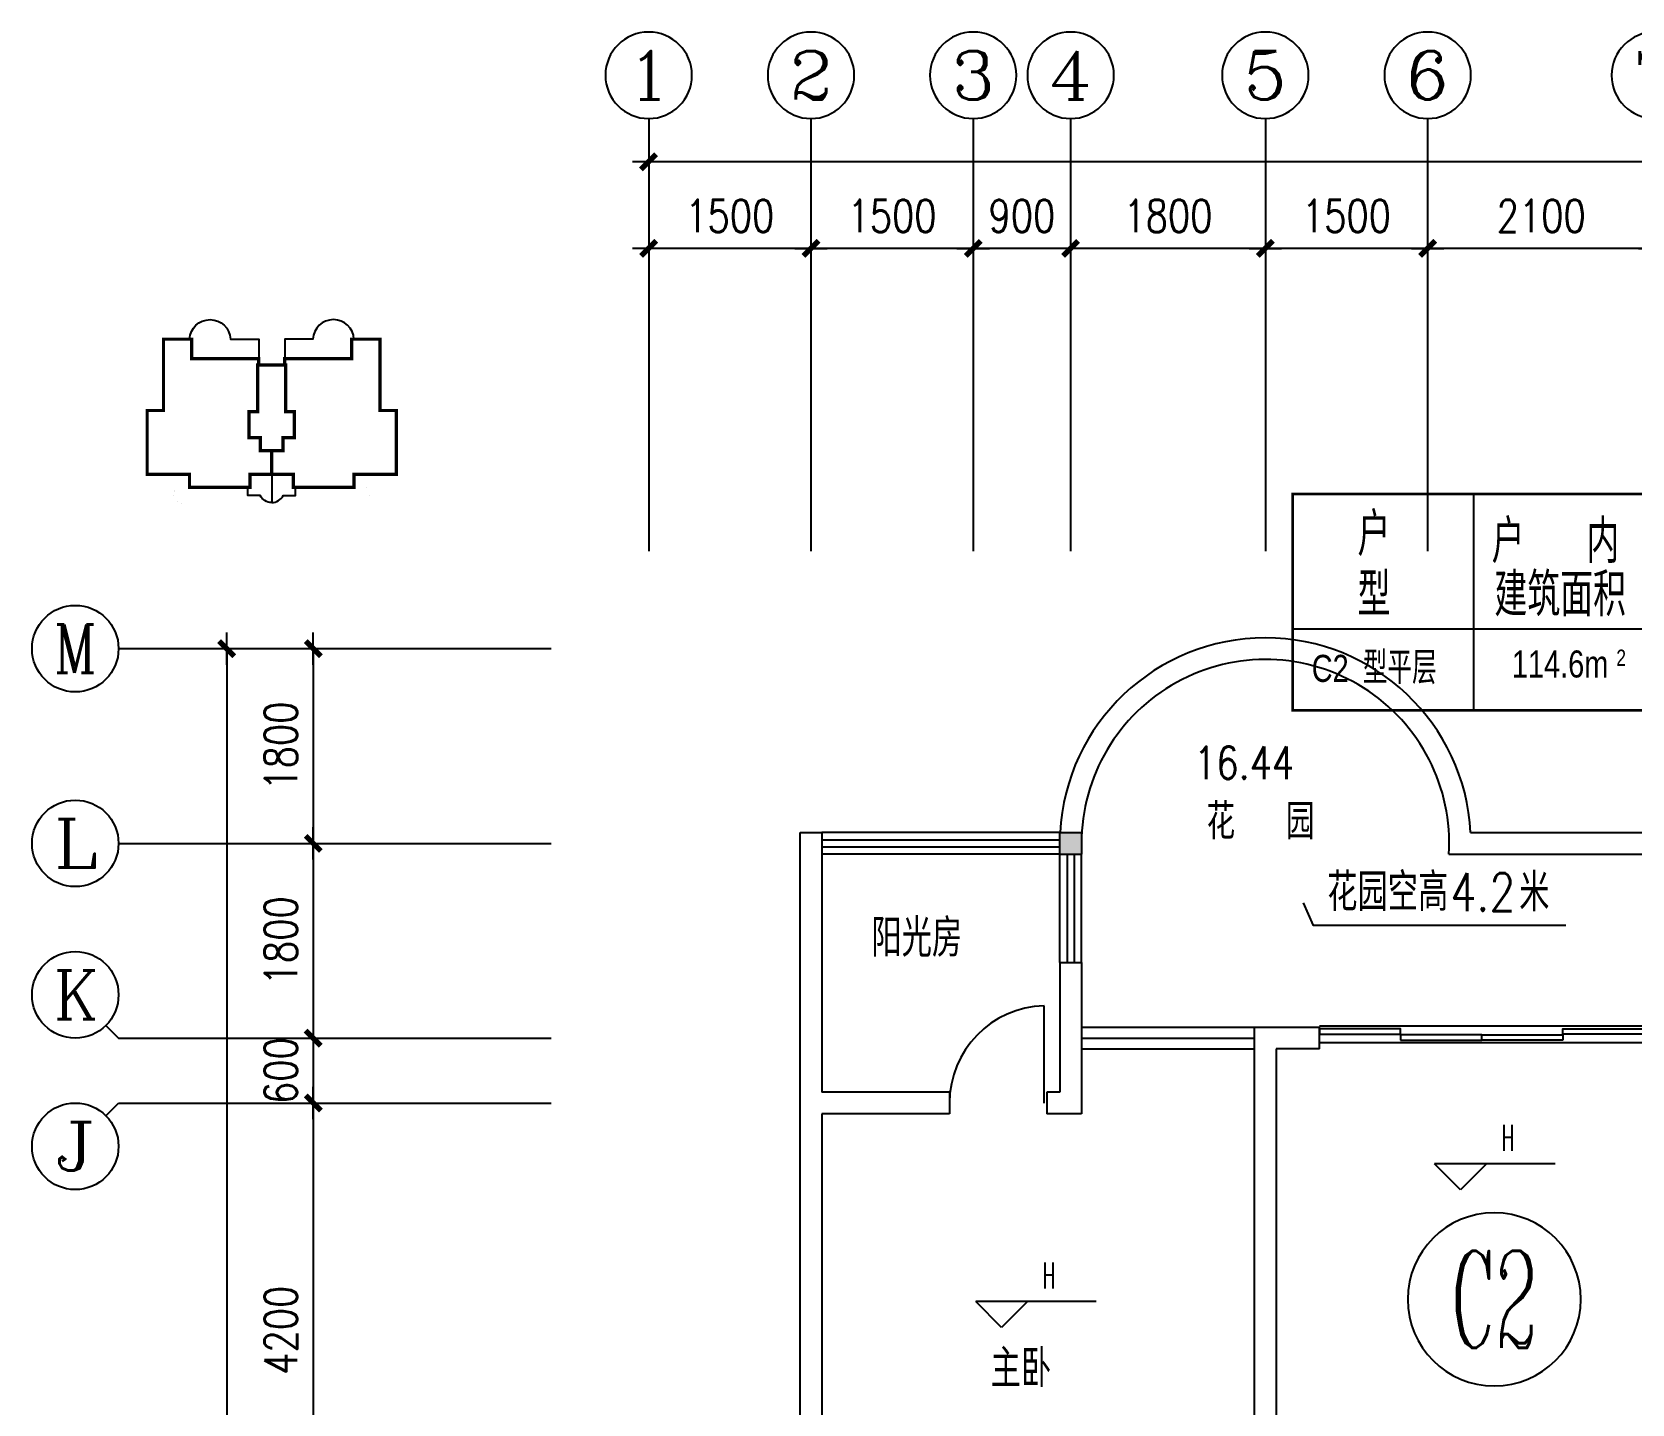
# Model space of a CAD drawing. Header units: millimetres. Extents: x 1697 to 35897, y 606 to 31682.
# Drawn here: x 1697 to 16486, y 16124 to 28806 of the extents above; entities that cross this region are included whole.
import ezdxf
from ezdxf.enums import TextEntityAlignment as Align

# ---------------------------------------------------------------- set-up
doc = ezdxf.new("R2010")
doc.units = ezdxf.units.MM
for name, color, linetype in [('1', 7, 'Continuous'), ('AXIS', 3, 'Continuous'), ('AXIS_TEXT', 7, 'Continuous'), ('BALCONY', 6, 'Continuous'), ('COLUMN', 7, 'Continuous'), ('PUB_DIM', 3, 'Continuous'), ('PUB_TEXT', 7, 'Continuous'), ('WALL', 255, 'Continuous'), ('WINDOW', 2, 'Continuous'), ('WINDOW_TEXT', 7, 'Continuous')]:
    doc.layers.add(name, color=color, linetype=linetype)
doc.styles.add('-汉鼎简报宋', font='', dxfattribs={"width": 0.8})
doc.styles.add('_HZTXT', font='txt.shx', dxfattribs={"bigfont": 'HZTXT.shx'})
doc.styles.add('_HZXY', font='txt.shx', dxfattribs={"width": 0.8, "bigfont": 'HZXY.shx'})
doc.styles.add('COMPLEX', font='COMPLEX')
doc.styles.add('DIM_FONT', font='SIMPLEX.shx', dxfattribs={"width": 0.8})
doc.styles.add('SIMPLEX', font='SIMPLEX.SHX')
doc.styles.get('-汉鼎简报宋').set_extended_font_data('汉鼎简报宋')
doc.dimstyles.new('AXIS', dxfattribs={"dimtxt": 300, "dimasz": 1, "dimexe": 250, "dimexo": 300, "dimgap": 150, "dimtad": 1, "dimdec": 0, "dimdsep": 46, "dimtxsty": 'DIM_FONT', "dimblk": '_DIMX', "dimcen": 2.5, "dimse1": 1, "dimse2": 1, "dimclrt": 7, "dimadec": 0, "dimazin": 0, "dimtfac": 1, "dimtdec": 0, "dimtix": 1, "dimtmove": 2, "dimatfit": 3, "dimldrblk": '_DIMX', "dimfxl": 1, "dimtolj": 1, "dimtzin": 0, "dimarcsym": 0})

# ---------------------------------------------------------------- blocks, each defined once
blk = doc.blocks.new('_DIMX')
blk.add_line((-150, 0), (150, 0))
at = {"const_width": 50}
blk.add_lwpolyline([(-70, -70), (70, 70)], dxfattribs=at)
blk = doc.blocks.new('*D120')
at = {"layer": 'AXIS', "color": 0, "lineweight": -2, "transparency": 16777216}
blk.add_line((30196, 27606), (7398, 27606), dxfattribs=at)
at = {"layer": 'DEFPOINTS', "color": 0, "transparency": 16777216}
for p in [(7397, 27606), (7397, 24006), (30197, 24006)]:
    blk.add_point(p, dxfattribs=at)
at = {"layer": 'AXIS', "color": 0, "lineweight": -2, "transparency": 16777216}
for p, rotation in [((7397, 27606), 179.9999999999941), ((30197, 27606), 359.9999999999941)]:
    blk.add_blockref('_DIMX', p, dxfattribs=dict(at, rotation=rotation))
at = {"layer": 'AXIS', "color": 7, "transparency": 16777216, "insert": (18797, 27906), "char_height": 300, "attachment_point": 5, "style": 'DIM_FONT'}
blk.add_mtext('\\A1;22800', dxfattribs=at)
blk = doc.blocks.new('*D122')
at = {"layer": 'AXIS', "color": 0, "lineweight": -2, "transparency": 16777216}
blk.add_line((3497, 23105), (3497, 6307), dxfattribs=at)
at = {"layer": 'DEFPOINTS', "color": 0, "transparency": 16777216}
for p in [(6497, 23106), (3497, 6306), (6497, 6306)]:
    blk.add_point(p, dxfattribs=at)
at = {"layer": 'AXIS', "color": 0, "lineweight": -2, "transparency": 16777216}
for p, rotation in [((3497, 23106), 90), ((3497, 6306), 270)]:
    blk.add_blockref('_DIMX', p, dxfattribs=dict(at, rotation=rotation))
at = {"layer": 'AXIS', "color": 7, "transparency": 16777216, "insert": (3197, 14706), "char_height": 300, "attachment_point": 5, "rotation": 90, "style": 'DIM_FONT'}
blk.add_mtext('\\A1;16800', dxfattribs=at)
blk = doc.blocks.new('_WBLK')
for p, q in [((-0.5, 0.5), (0.5, 0.5)), ((0.5, 0.1667), (-0.5, 0.1667)), ((0.5, -0.1667), (-0.5, -0.1667)), ((-0.5, -0.5), (0.5, -0.5))]:
    blk.add_line(p, q)
at = {"layer": 'WINDOW_TEXT', "style": 'SIMPLEX', "flags": 9}
blk.add_attdef('A', text='', height=1, dxfattribs=at).set_placement((0, 1.5), align=Align.MIDDLE)
blk = doc.blocks.new('M_A2ZXL')
blk.add_line((-0.472, 0), (-0.472, -1))
blk.add_arc((-0.5, 0), 1, 271.6231, 0)
blk = doc.blocks.new('_AXISO')
blk.add_circle((0, 0), 0.5)
at = {"layer": 'AXIS_TEXT', "style": 'COMPLEX', "width": 1.041667}
blk.add_attdef('A', text='', height=0.56, dxfattribs=at).set_placement((-0.25, -0.28), (0.25, -0.28), align=Align.FIT)
blk = doc.blocks.new('*D129')
at = {"layer": 'AXIS', "color": 0, "lineweight": -2, "transparency": 16777216}
for p, q in [((10396, 26806), (10395, 26806)), ((11297, 26806), (10397, 26806)), ((11298, 26806), (11299, 26806))]:
    blk.add_line(p, q, dxfattribs=at)
at = {"layer": 'DEFPOINTS', "color": 0, "transparency": 16777216}
for p in [(10397, 26806), (10397, 24006), (11297, 24006)]:
    blk.add_point(p, dxfattribs=at)
at = {"layer": 'AXIS', "color": 0, "lineweight": -2, "transparency": 16777216}
blk.add_blockref('_DIMX', (10397, 26806), dxfattribs=at)
at = {"layer": 'AXIS', "color": 0, "lineweight": -2, "transparency": 16777216, "rotation": 180}
blk.add_blockref('_DIMX', (11297, 26806), dxfattribs=at)
at = {"layer": 'AXIS', "color": 7, "transparency": 16777216, "insert": (10847, 27106), "char_height": 300, "attachment_point": 5, "style": 'DIM_FONT'}
blk.add_mtext('\\A1;900', dxfattribs=at)
blk = doc.blocks.new('*D130')
at = {"layer": 'AXIS', "color": 0, "lineweight": -2, "transparency": 16777216}
blk.add_line((4297, 23105), (4297, 21307), dxfattribs=at)
at = {"layer": 'DEFPOINTS', "color": 0, "transparency": 16777216}
for p in [(6497, 23106), (4297, 21306), (6497, 21306)]:
    blk.add_point(p, dxfattribs=at)
at = {"layer": 'AXIS', "color": 0, "lineweight": -2, "transparency": 16777216}
for p, rotation in [((4297, 23106), 90), ((4297, 21306), 270)]:
    blk.add_blockref('_DIMX', p, dxfattribs=dict(at, rotation=rotation))
at = {"layer": 'AXIS', "color": 7, "transparency": 16777216, "insert": (3997, 22206), "char_height": 300, "attachment_point": 5, "rotation": 90, "style": 'DIM_FONT'}
blk.add_mtext('\\A1;1800', dxfattribs=at)
blk = doc.blocks.new('*D131')
at = {"layer": 'AXIS', "color": 0, "lineweight": -2, "transparency": 16777216}
blk.add_line((4297, 21305), (4297, 19507), dxfattribs=at)
at = {"layer": 'DEFPOINTS', "color": 0, "transparency": 16777216}
for p in [(6497, 21306), (4297, 19506), (6497, 19506)]:
    blk.add_point(p, dxfattribs=at)
at = {"layer": 'AXIS', "color": 0, "lineweight": -2, "transparency": 16777216}
for p, rotation in [((4297, 21306), 90), ((4297, 19506), 270)]:
    blk.add_blockref('_DIMX', p, dxfattribs=dict(at, rotation=rotation))
at = {"layer": 'AXIS', "color": 7, "transparency": 16777216, "insert": (3997, 20406), "char_height": 300, "attachment_point": 5, "rotation": 90, "style": 'DIM_FONT'}
blk.add_mtext('\\A1;1800', dxfattribs=at)
blk = doc.blocks.new('*D132')
at = {"layer": 'AXIS', "color": 0, "lineweight": -2, "transparency": 16777216}
for p, q in [((4297, 19507), (4297, 19508)), ((4297, 19506), (4297, 18906)), ((4297, 18905), (4297, 18904))]:
    blk.add_line(p, q, dxfattribs=at)
at = {"layer": 'DEFPOINTS', "color": 0, "transparency": 16777216}
for p in [(6497, 19506), (4297, 18906), (6497, 18906)]:
    blk.add_point(p, dxfattribs=at)
at = {"layer": 'AXIS', "color": 0, "lineweight": -2, "transparency": 16777216}
for p, rotation in [((4297, 19506), 270), ((4297, 18906), 90)]:
    blk.add_blockref('_DIMX', p, dxfattribs=dict(at, rotation=rotation))
at = {"layer": 'AXIS', "color": 7, "transparency": 16777216, "insert": (3997, 19206), "char_height": 300, "attachment_point": 5, "rotation": 90, "style": 'DIM_FONT'}
blk.add_mtext('\\A1;600', dxfattribs=at)
blk = doc.blocks.new('*D133')
at = {"layer": 'AXIS', "color": 0, "lineweight": -2, "transparency": 16777216}
blk.add_line((4297, 18905), (4297, 14707), dxfattribs=at)
at = {"layer": 'DEFPOINTS', "color": 0, "transparency": 16777216}
for p in [(6497, 18906), (4297, 14706), (6497, 14706)]:
    blk.add_point(p, dxfattribs=at)
at = {"layer": 'AXIS', "color": 0, "lineweight": -2, "transparency": 16777216}
for p, rotation in [((4297, 18906), 90), ((4297, 14706), 270)]:
    blk.add_blockref('_DIMX', p, dxfattribs=dict(at, rotation=rotation))
at = {"layer": 'AXIS', "color": 7, "transparency": 16777216, "insert": (3997, 16806), "char_height": 300, "attachment_point": 5, "rotation": 90, "style": 'DIM_FONT'}
blk.add_mtext('\\A1;4200', dxfattribs=at)
blk = doc.blocks.new('_AXISO2')
blk.add_line((0.354, 0.146), (0.5, 0))
blk.add_circle((0, 0.5), 0.5)
at = {"layer": 'AXIS_TEXT', "style": 'COMPLEX', "width": 1.041667}
blk.add_attdef('A', text='', height=0.56, dxfattribs=at).set_placement((-0.25, 0.22), (0.25, 0.22), align=Align.FIT)
blk = doc.blocks.new('_AXISO1')
blk.add_line((0.354, -0.146), (0.5, 0))
blk.add_circle((0, -0.5), 0.5)
at = {"layer": 'AXIS_TEXT', "style": 'COMPLEX', "width": 1.041667}
blk.add_attdef('A', text='', height=0.56, dxfattribs=at).set_placement((-0.25, -0.78), (0.25, -0.78), align=Align.FIT)
blk = doc.blocks.new('A$C4F437F56')
at = {"layer": 'COLUMN'}
for points in [[(426, 1340), (426, 1520), (406, 1520, -0.400867), (596, 1700, -0.397306), (786, 1520), (1046, 1520), (1046, 1340)], [(1906, 1340), (1906, 1520), (1926, 1520, 0.400867), (1736, 1700, 0.397306), (1546, 1520), (1286, 1520), (1286, 1340)]]:
    blk.add_lwpolyline(points, format="xyb", close=True, dxfattribs=at)
at = {"layer": 'COLUMN', "const_width": 30}
for points in [[(1036, 1280), (1046, 1280), (1046, 1340), (426, 1340), (426, 1520), (166, 1520), (166, 860), (15, 860), (15, 270), (406, 270), (406, 150), (966, 150), (966, 270), (1156, 270), (1166, 270), (1166, 490), (1061, 490), (1061, 610), (956, 610), (956, 850), (1036, 850), (1036, 1280)], [(1296, 1280), (1286, 1280), (1286, 1340), (1906, 1340), (1906, 1520), (2166, 1520), (2166, 860), (2317, 860), (2317, 270), (1926, 270), (1926, 150), (1366, 150), (1366, 270), (1176, 270), (1166, 270), (1166, 490), (1271, 490), (1271, 610), (1376, 610), (1376, 850), (1296, 850), (1296, 1280)], [(1166, 490), (1166, 490), (1271, 490), (1271, 610), (1376, 610), (1376, 850), (1296, 850), (1296, 1270), (1296, 895), (1296, 1280), (1046, 1280), (1036, 1280), (1036, 850), (956, 850), (956, 610), (1061, 610), (1061, 490), (1166, 490)]]:
    blk.add_lwpolyline(points, dxfattribs=at)
at = {"layer": 'COLUMN', "const_width": 0.1}
for points in [[(756, 150), (756, 0), (346, 0, -1), (346, 170), (406, 170), (406, 150), (756, 150)], [(1576, 150), (1576, 0), (1986, 0, 1), (1986, 170), (1926, 170), (1926, 150), (1576, 150)]]:
    blk.add_lwpolyline(points, format="xyb", dxfattribs=at)
at = {"layer": 'COLUMN'}
for points in [[(1166, 10, -0.280713), (1059, 75), (946, 75), (946, 150), (966, 150), (966, 270), (1166, 270), (1166, 10)], [(1166, 10, 0.280713), (1273, 75), (1386, 75), (1386, 150), (1366, 150), (1366, 270), (1166, 270), (1166, 10)]]:
    blk.add_lwpolyline(points, format="xyb", dxfattribs=at)
blk = doc.blocks.new('*D134')
at = {"layer": 'AXIS', "color": 0, "lineweight": -2, "transparency": 16777216}
blk.add_line((10396, 26806), (8898, 26806), dxfattribs=at)
at = {"layer": 'DEFPOINTS', "color": 0, "transparency": 16777216}
for p in [(8897, 26806), (8897, 24006), (10397, 24006)]:
    blk.add_point(p, dxfattribs=at)
at = {"layer": 'AXIS', "color": 0, "lineweight": -2, "transparency": 16777216, "rotation": 180}
blk.add_blockref('_DIMX', (8897, 26806), dxfattribs=at)
at = {"layer": 'AXIS', "color": 0, "lineweight": -2, "transparency": 16777216}
blk.add_blockref('_DIMX', (10397, 26806), dxfattribs=at)
at = {"layer": 'AXIS', "color": 7, "transparency": 16777216, "insert": (9647, 27106), "char_height": 300, "attachment_point": 5, "style": 'DIM_FONT'}
blk.add_mtext('\\A1;1500', dxfattribs=at)
blk = doc.blocks.new('*D135')
at = {"layer": 'AXIS', "color": 0, "lineweight": -2, "transparency": 16777216}
blk.add_line((8896, 26806), (7398, 26806), dxfattribs=at)
at = {"layer": 'DEFPOINTS', "color": 0, "transparency": 16777216}
for p in [(7397, 26806), (7397, 24006), (8897, 24006)]:
    blk.add_point(p, dxfattribs=at)
at = {"layer": 'AXIS', "color": 0, "lineweight": -2, "transparency": 16777216, "rotation": 180}
blk.add_blockref('_DIMX', (7397, 26806), dxfattribs=at)
at = {"layer": 'AXIS', "color": 0, "lineweight": -2, "transparency": 16777216}
blk.add_blockref('_DIMX', (8897, 26806), dxfattribs=at)
at = {"layer": 'AXIS', "color": 7, "transparency": 16777216, "insert": (8147, 27106), "char_height": 300, "attachment_point": 5, "style": 'DIM_FONT'}
blk.add_mtext('\\A1;1500', dxfattribs=at)
blk = doc.blocks.new('_A4REV')
for p, q in [((-0.5, 0.0368), (0.5, 0.0368)), ((-0.5, -0.0147), (0.5, -0.0147))]:
    blk.add_line(p, q)
for points in [[(-0.5002, 0.0124), (-0.2502, 0.0124), (-0.2502, 0.0291), (-0.5002, 0.0291), (-0.5002, 0.0124)], [(-0.2502, -0.0061), (-0.0002, -0.0061), (-0.0002, 0.0106), (-0.2502, 0.0106), (-0.2502, -0.0061)], [(0.2502, -0.0061), (0.0002, -0.0061), (0.0002, 0.0106), (0.2502, 0.0106), (0.2502, -0.0061)], [(0.5002, 0.0124), (0.2502, 0.0124), (0.2502, 0.0291), (0.5002, 0.0291), (0.5002, 0.0124)]]:
    blk.add_lwpolyline(points)
blk = doc.blocks.new('_FZH')
blk.add_solid([(-0.5, -0.5), (0.5, -0.5), (-0.5, 0.5), (0.5, 0.5)])
blk = doc.blocks.new('*D104')
at = {"layer": 'AXIS', "color": 0, "lineweight": -2, "transparency": 16777216}
blk.add_line((16696, 26806), (14598, 26806), dxfattribs=at)
at = {"layer": 'DEFPOINTS', "color": 0, "transparency": 16777216}
for p in [(14597, 26806), (14597, 24006), (16697, 24006)]:
    blk.add_point(p, dxfattribs=at)
at = {"layer": 'AXIS', "color": 0, "lineweight": -2, "transparency": 16777216, "rotation": 180}
blk.add_blockref('_DIMX', (14597, 26806), dxfattribs=at)
at = {"layer": 'AXIS', "color": 0, "lineweight": -2, "transparency": 16777216}
blk.add_blockref('_DIMX', (16697, 26806), dxfattribs=at)
at = {"layer": 'AXIS', "color": 7, "transparency": 16777216, "insert": (15647, 27106), "char_height": 300, "attachment_point": 5, "style": 'DIM_FONT'}
blk.add_mtext('\\A1;2100', dxfattribs=at)
blk = doc.blocks.new('*D105')
at = {"layer": 'AXIS', "color": 0, "lineweight": -2, "transparency": 16777216}
blk.add_line((14596, 26806), (13098, 26806), dxfattribs=at)
at = {"layer": 'DEFPOINTS', "color": 0, "transparency": 16777216}
for p in [(13097, 26806), (13097, 24006), (14597, 24006)]:
    blk.add_point(p, dxfattribs=at)
at = {"layer": 'AXIS', "color": 0, "lineweight": -2, "transparency": 16777216, "rotation": 180}
blk.add_blockref('_DIMX', (13097, 26806), dxfattribs=at)
at = {"layer": 'AXIS', "color": 0, "lineweight": -2, "transparency": 16777216}
blk.add_blockref('_DIMX', (14597, 26806), dxfattribs=at)
at = {"layer": 'AXIS', "color": 7, "transparency": 16777216, "insert": (13847, 27106), "char_height": 300, "attachment_point": 5, "style": 'DIM_FONT'}
blk.add_mtext('\\A1;1500', dxfattribs=at)
blk = doc.blocks.new('*D106')
at = {"layer": 'AXIS', "color": 0, "lineweight": -2, "transparency": 16777216}
blk.add_line((13096, 26806), (11298, 26806), dxfattribs=at)
at = {"layer": 'DEFPOINTS', "color": 0, "transparency": 16777216}
for p in [(11297, 26806), (11297, 24006), (13097, 24006)]:
    blk.add_point(p, dxfattribs=at)
at = {"layer": 'AXIS', "color": 0, "lineweight": -2, "transparency": 16777216, "rotation": 180}
blk.add_blockref('_DIMX', (11297, 26806), dxfattribs=at)
at = {"layer": 'AXIS', "color": 0, "lineweight": -2, "transparency": 16777216}
blk.add_blockref('_DIMX', (13097, 26806), dxfattribs=at)
at = {"layer": 'AXIS', "color": 7, "transparency": 16777216, "insert": (12197, 27106), "char_height": 300, "attachment_point": 5, "style": 'DIM_FONT'}
blk.add_mtext('\\A1;1800', dxfattribs=at)

msp = doc.modelspace()

# ---------------------------------------------------------------- linework, layer by layer
at = {"layer": 'AXIS'}
for p, q in [((7397.5, 28006.2), (7397.5, 24006.2)), ((8897.5, 28006.2), (8897.5, 24006.2)), ((10397.5, 28006.2), (10397.5, 24006.2)), ((11297.5, 28006.2), (11297.5, 24006.2)), ((13097.5, 28006.2), (13097.5, 24006.2)), ((14597.5, 28006.2), (14597.5, 24006.2)), ((2497.5, 23106.2), (6497.5, 23106.2)), ((2497.5, 21306.2), (6497.5, 21306.2)), ((2497.5, 19506.2), (6497.5, 19506.2)), ((2497.5, 18906.2), (6497.5, 18906.2))]:
    msp.add_line(p, q, dxfattribs=at)
at = {"layer": 'BALCONY'}
for p, q in [((14994.9, 21405.7), (17397.5, 21405.7)), ((14794.5, 21205.7), (17397.5, 21205.7))]:
    msp.add_line(p, q, dxfattribs=at)
msp.add_lwpolyline([(15873.5, 20545.8), (13543.3, 20545.8), (13450.1, 20755.3)], dxfattribs=at)
for radius, start, end in [(1900, 3.00108, 176.98304), (1700, 356.60996, 180)]:
    msp.add_arc((13097.5, 21306.2), radius, start, end, dxfattribs=at)
at = {"layer": 'PUB_DIM'}
for p, q in [((15775, 18344.4), (14661.9, 18344.4)), ((14901.9, 18104.4), (14661.9, 18344.4)), ((15141.9, 18344.4), (14901.9, 18104.4)), ((11533.1, 17072.8), (10420, 17072.8)), ((10660, 16832.8), (10420, 17072.8)), ((10900, 17072.8), (10660, 16832.8))]:
    msp.add_line(p, q, dxfattribs=at)
at = {"layer": 'PUB_TEXT', "linetype": 'Continuous'}
for p, q in [((24048.6, 24535.8), (13350.1, 24535.8)), ((13350.1, 22535.8), (13350.1, 24535.8)), ((15023.8, 22535.8), (15023.8, 24535.3)), ((24048.6, 23285.8), (13350.1, 23285.8)), ((24048.6, 22535.8), (13350.1, 22535.8)), ((24048.6, 22535.8), (13350.1, 22535.8))]:
    msp.add_line(p, q, dxfattribs=at)
at = {"layer": 'PUB_TEXT', "linetype": 'Continuous', "const_width": 25}
msp.add_lwpolyline([(24048.6, 22535.8), (24048.6, 24535.8), (13350.1, 24535.8), (13350.1, 22535.8), (24048.6, 22535.8)], dxfattribs=at)
at = {"layer": 'WALL'}
for p, q in [((8797.5, 21406.2), (8997.5, 21406.2)), ((8797.5, 14606.2), (8797.5, 21406.2)), ((8997.5, 21406.2), (8997.5, 19006.2)), ((11197.5, 21406.2), (11397.5, 21406.2)), ((11197.5, 21206.2), (11197.5, 21406.2)), ((11397.5, 21406.2), (11397.5, 21206.2)), ((11197.5, 21206.2), (11397.5, 21206.2)), ((11197.5, 20206.2), (11197.5, 19006.2)), ((11197.5, 20206.2), (11397.5, 20206.2)), ((11397.5, 20206.2), (11397.5, 18806.2)), ((12997.5, 19606.2), (13597.5, 19606.2)), ((12997.5, 15806.2), (12997.5, 19606.2)), ((13597.5, 19406.2), (13597.5, 19606.2)), ((13597.5, 19406.2), (13197.5, 19406.2)), ((13197.5, 19406.2), (13197.5, 15806.2)), ((10177.5, 19006.2), (8997.5, 19006.2)), ((10177.5, 19006.2), (10177.5, 18806.2)), ((11197.5, 19006.2), (11077.5, 19006.2)), ((11077.5, 19006.2), (11077.5, 18806.2)), ((8997.5, 18806.2), (8997.5, 14806.2)), ((10177.5, 18806.2), (8997.5, 18806.2)), ((11397.5, 18806.2), (11077.5, 18806.2))]:
    msp.add_line(p, q, dxfattribs=at)
at = {"layer": 'WINDOW'}
for p, q in [((11397.5, 19606.2), (12997.5, 19606.2)), ((11397.5, 19506.2), (12997.5, 19506.2)), ((11397.5, 19406.2), (12997.5, 19406.2))]:
    msp.add_line(p, q, dxfattribs=at)

# ---------------------------------------------------------------- block references
at = {"layer": '1'}
msp.add_blockref('A$C4F437F56', (2747.1, 24447.2), dxfattribs=at)
at = {"layer": 'AXIS'}
ref = msp.add_blockref('_AXISO', (7397.5, 28406.2), dxfattribs=dict(at, xscale=-800, yscale=800, zscale=800, rotation=180))
ref.add_attrib('A', '1', dxfattribs={"layer": 'AXIS_TEXT', "height": 448, "style": 'COMPLEX', "width": 2.083333}).set_placement((7197.5, 28182.2), (7597.5, 28182.2), align=Align.FIT)
ref = msp.add_blockref('_AXISO', (8897.5, 28406.2), dxfattribs=dict(at, xscale=-800, yscale=800, zscale=800, rotation=180))
ref.add_attrib('A', '2', dxfattribs={"layer": 'AXIS_TEXT', "height": 448, "style": 'COMPLEX', "width": 1.339286}).set_placement((8697.5, 28182.2), (9097.5, 28182.2), align=Align.FIT)
ref = msp.add_blockref('_AXISO', (10397.5, 28406.2), dxfattribs=dict(at, xscale=-800, yscale=800, zscale=800, rotation=180))
ref.add_attrib('A', '3', dxfattribs={"layer": 'AXIS_TEXT', "height": 448, "style": 'COMPLEX', "width": 1.339286}).set_placement((10197.5, 28182.2), (10597.5, 28182.2), align=Align.FIT)
ref = msp.add_blockref('_AXISO', (11297.5, 28406.2), dxfattribs=dict(at, xscale=-800, yscale=800, zscale=800, rotation=180))
ref.add_attrib('A', '4', dxfattribs={"layer": 'AXIS_TEXT', "height": 448, "style": 'COMPLEX', "width": 1.171875}).set_placement((11097.5, 28182.2), (11497.5, 28182.2), align=Align.FIT)
ref = msp.add_blockref('_AXISO', (13097.5, 28406.2), dxfattribs=dict(at, xscale=-800, yscale=800, zscale=800, rotation=180))
ref.add_attrib('A', '5', dxfattribs={"layer": 'AXIS_TEXT', "height": 448, "style": 'COMPLEX', "width": 1.339286}).set_placement((12897.5, 28182.2), (13297.5, 28182.2), align=Align.FIT)
ref = msp.add_blockref('_AXISO', (14597.5, 28406.2), dxfattribs=dict(at, xscale=-800, yscale=800, zscale=800, rotation=180))
ref.add_attrib('A', '6', dxfattribs={"layer": 'AXIS_TEXT', "height": 448, "style": 'COMPLEX', "width": 1.339286}).set_placement((14397.5, 28182.2), (14797.5, 28182.2), align=Align.FIT)
ref = msp.add_blockref('_AXISO', (16697.5, 28406.2), dxfattribs=dict(at, xscale=-800, yscale=800, zscale=800, rotation=180))
ref.add_attrib('A', '7', dxfattribs={"layer": 'AXIS_TEXT', "height": 448, "style": 'COMPLEX', "width": 1.339286}).set_placement((16497.5, 28182.2), (16897.5, 28182.2), align=Align.FIT)
ref = msp.add_blockref('_AXISO', (2097.5, 23106.2), dxfattribs=dict(at, xscale=800, yscale=800, zscale=800))
ref.add_attrib('A', 'M', dxfattribs={"layer": 'AXIS_TEXT', "height": 448, "style": 'COMPLEX', "width": 0.892857}).set_placement((1897.5, 22882.2), (2297.5, 22882.2), align=Align.FIT)
ref = msp.add_blockref('_AXISO', (2097.5, 21306.2), dxfattribs=dict(at, xscale=800, yscale=800, zscale=800))
ref.add_attrib('A', 'L', dxfattribs={"layer": 'AXIS_TEXT', "height": 448, "style": 'COMPLEX', "width": 1.25}).set_placement((1897.5, 21082.2), (2297.5, 21082.2), align=Align.FIT)
ref = msp.add_blockref('_AXISO2', (2097.5, 19506.2), dxfattribs=dict(at, xscale=800, yscale=800, zscale=800))
ref.add_attrib('A', 'K', dxfattribs={"layer": 'AXIS_TEXT', "height": 448, "style": 'COMPLEX', "width": 0.986842}).set_placement((1897.5, 19682.2), (2297.5, 19682.2), align=Align.FIT)
ref = msp.add_blockref('_AXISO1', (2097.5, 18906.2), dxfattribs=dict(at, xscale=800, yscale=800, zscale=800))
ref.add_attrib('A', 'J', dxfattribs={"layer": 'AXIS_TEXT', "height": 448, "style": 'COMPLEX', "width": 1.704545}).set_placement((1897.5, 18282.2), (2297.5, 18282.2), align=Align.FIT)
ref = msp.add_blockref('_AXISO', (15212.8, 17091.2), dxfattribs=dict(at, xscale=-1600, yscale=1600, zscale=1600, rotation=180))
ref.add_attrib('A', 'C2', dxfattribs={"layer": 'AXIS_TEXT', "height": 896, "style": 'COMPLEX', "width": 0.535714}).set_placement((14812.8, 16643.2), (15612.8, 16643.2), align=Align.FIT)
at = {"layer": 'COLUMN', "xscale": -200, "yscale": 200, "zscale": 200, "rotation": 180}
msp.add_blockref('_FZH', (11297.5, 21306.2), dxfattribs=at)
at = {"layer": 'WINDOW'}
for name, p, xscale, yscale, zscale in [('_WBLK', (10097.5, 21306.2), -2200, 200, 2200), ('_A4REV', (15097.5, 19506.2), -3000, 3000, 3000)]:
    msp.add_blockref(name, p, dxfattribs=dict(at, xscale=xscale, yscale=yscale, zscale=zscale))
for name, p, xscale, yscale, zscale, rotation in [('_WBLK', (11297.5, 20706.2), -1000, 200, 1000, 270), ('M_A2ZXL', (10627.5, 18906.2), 900, 900, 900, 180)]:
    msp.add_blockref(name, p, dxfattribs=dict(at, xscale=xscale, yscale=yscale, zscale=zscale, rotation=rotation))

# ---------------------------------------------------------------- texts
at = {"layer": 'PUB_DIM', "style": 'DIM_FONT', "width": 0.5}
for p in [(15338.4, 18584.4), (11096.5, 17312.8)]:
    msp.add_text('H', height=240, dxfattribs=at).set_placement(p, align=Align.MIDDLE)
at = {"layer": 'PUB_TEXT', "style": '_HZXY', "width": 0.8}
for s, p in [('户', (14101.3, 24184.1)), ('型', (14101.3, 23626.5))]:
    msp.add_text(s, height=400, dxfattribs=at).set_placement(p, align=Align.MIDDLE)
at = {"layer": 'PUB_TEXT', "width": 0.8}
for s, height, style, p in [('户  内', 400, '_HZXY', (15189.4, 23898.3)), ('建筑面积 ', 400, '_HZXY', (15214.2, 23405.1)), ('型平层', 300, '_HZXY', (13997.2, 22779.8)), ('114.6m', 250, '-汉鼎简报宋', (15375.7, 22839.6)), ('C2', 250, '-汉鼎简报宋', (13525.7, 22799)), ('16.44', 300, '_HZTXT', (12438.4, 21901.3)), ('花  园', 330, '_HZTXT', (12553.5, 21344.2)), ('花园空高', 350, '_HZTXT', (13668.8, 20681.1)), ('4.2', 350, '_HZTXT', (14807.2, 20681.1)), ('米', 350, '_HZTXT', (15443.5, 20678.3)), ('阳光房', 350, '_HZTXT', (9456, 20257.7)), ('主卧', 350, '_HZTXT', (10558, 16277.6))]:
    msp.add_text(s, height=height, dxfattribs=dict(at, style=style)).set_placement(p)
at = {"layer": 'PUB_TEXT', "style": '-汉鼎简报宋', "width": 0.8}
msp.add_text('2', height=150, dxfattribs=at).set_placement((16341.3, 23097.3), align=Align.TOP_LEFT)

# ---------------------------------------------------------------- dimensions: what is measured, and where the dimension line sits
at = {"layer": 'AXIS'}
for p1, p2, distance, picture, middle in [((30197.5, 24006.2), (7397.5, 24006.2), -3600, '*D120', (18797.5, 27906.2)), ((6497.5, 23106.2), (6497.5, 6306.2), -3000, '*D122', (3197.5, 14706.2)), ((6497.5, 23106.2), (6497.5, 21306.2), -2200, '*D130', (3997.5, 22206.2))]:
    dim = msp.add_aligned_dim(p1=p1, p2=p2, distance=distance, dimstyle='AXIS', dxfattribs=at)
    dim.commit()
    dim.dimension.update_dxf_attribs({"geometry": picture, "text_midpoint": middle})
for base, p1, p2, angle, picture, middle in [((7397.5, 26806.2), (8897.5, 24006.2), (7397.5, 24006.2), 180, '*D135', (8147.5, 27106.2)), ((8897.5, 26806.2), (10397.5, 24006.2), (8897.5, 24006.2), 180, '*D134', (9647.5, 27106.2)), ((10397.5, 26806.2), (11297.5, 24006.2), (10397.5, 24006.2), 180, '*D129', (10847.5, 27106.2)), ((11297.5, 26806.2), (13097.5, 24006.2), (11297.5, 24006.2), 180, '*D106', (12197.5, 27106.2)), ((13097.5, 26806.2), (14597.5, 24006.2), (13097.5, 24006.2), 180, '*D105', (13847.5, 27106.2)), ((14597.5, 26806.2), (16697.5, 24006.2), (14597.5, 24006.2), 180, '*D104', (15647.5, 27106.2)), ((4297.5, 19506.2), (6497.5, 21306.2), (6497.5, 19506.2), 90, '*D131', (3997.5, 20406.2)), ((4297.5, 18906.2), (6497.5, 19506.2), (6497.5, 18906.2), 90, '*D132', (3997.5, 19206.2)), ((4297.5, 14706.2), (6497.5, 18906.2), (6497.5, 14706.2), 90, '*D133', (3997.5, 16806.2))]:
    dim = msp.add_linear_dim(base=base, p1=p1, p2=p2, angle=angle, dimstyle='AXIS', dxfattribs=at)
    dim.commit()
    dim.dimension.update_dxf_attribs({"geometry": picture, "text_midpoint": middle})

doc.saveas('drawing.dxf')
